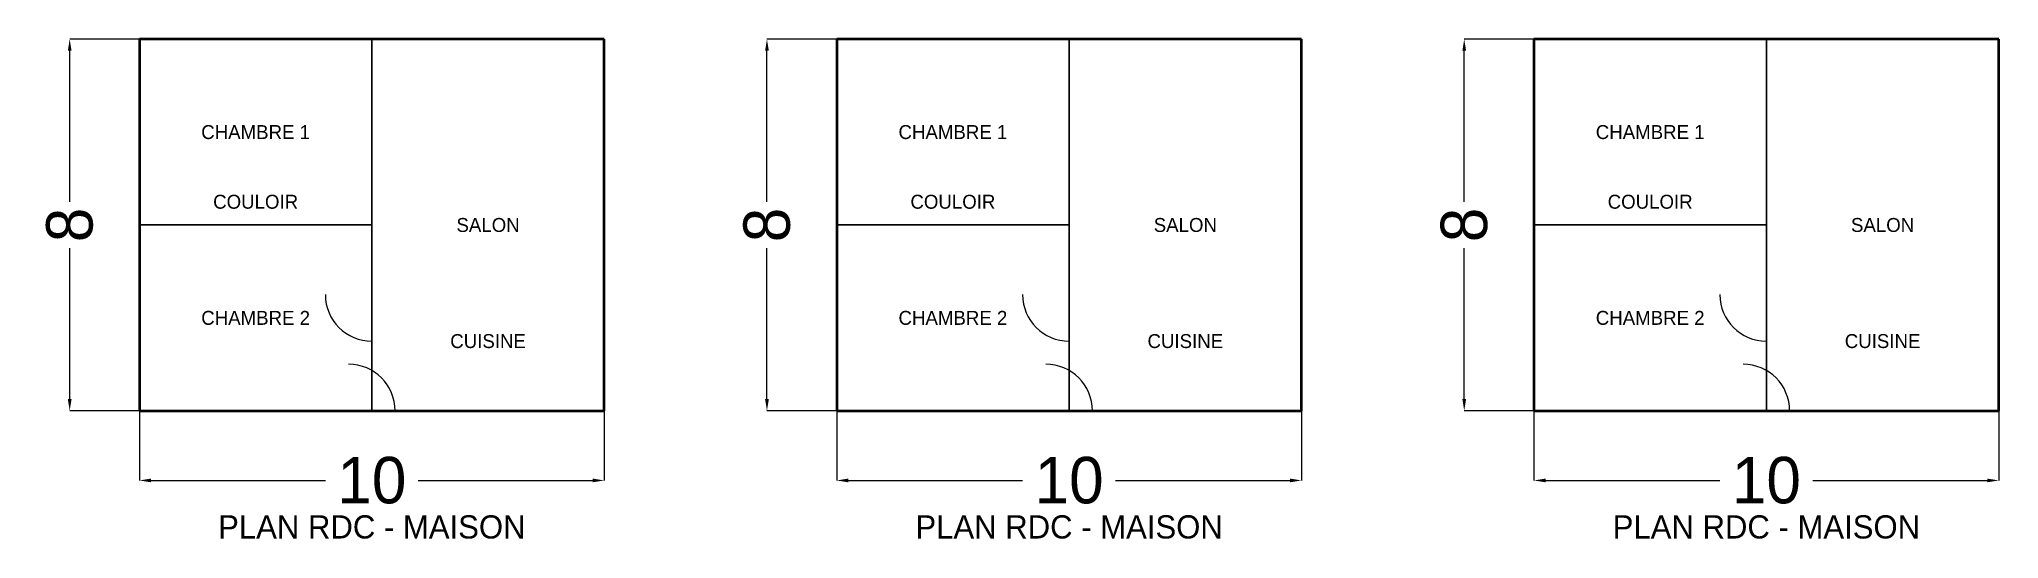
# Model space of a CAD drawing. Header units: metres. Extents: x -2.2 to 40, y -2.8 to 8.
import ezdxf
from ezdxf.enums import TextEntityAlignment as Align

# ---------------------------------------------------------------- set-up
doc = ezdxf.new("R2010")
doc.units = ezdxf.units.M
for name, color, linetype in [('COTES', 3, 'Continuous'), ('FENETRES', 4, 'Continuous'), ('MURS', 7, 'Continuous'), ('PORTES', 1, 'Continuous'), ('TEXTES', 2, 'Continuous')]:
    doc.layers.add(name, color=color, linetype=linetype)
doc.dimstyles.get("Standard").update_dxf_attribs({"dimtxt": 2.5, "dimasz": 2.5, "dimexe": 1.25, "dimexo": 0.625, "dimtad": 1, "dimcen": 2.5, "dimazin": 3, "dimtfac": 1, "dimtmove": 0, "dimatfit": 3})

# ---------------------------------------------------------------- blocks, each defined once
blk = doc.blocks.new('_CLOSEDFILLED')
at = {"color": 0, "linetype": 'BYBLOCK'}
blk.add_solid([(-1, 0.16), (0, 0), (-1, -0.16)], dxfattribs=at)
blk = doc.blocks.new('*D1')
for p, q in [((0, 0), (0, -1.5)), ((10, 0), (10, -1.5)), ((0.25, -1.5), (4, -1.5)), ((6, -1.5), (9.75, -1.5))]:
    blk.add_line(p, q)
at = {"layer": 'Defpoints'}
for p in [(0, 0), (10, 0), (0, -1.5)]:
    blk.add_point(p, dxfattribs=at)
at = {"layer": 'COTES', "xscale": 0.25, "yscale": 0.25, "rotation": 180}
blk.add_blockref('_CLOSEDFILLED', (0, -1.5), dxfattribs=at)
at = {"layer": 'COTES', "xscale": 0.25, "yscale": 0.25}
blk.add_blockref('_CLOSEDFILLED', (10, -1.5), dxfattribs=at)
at = {"layer": 'COTES', "insert": (5, -1.5), "char_height": 1, "attachment_point": 5}
blk.add_mtext('10', dxfattribs=at)
blk = doc.blocks.new('*D2')
for p, q in [((0, 8), (-1.5, 8)), ((-1.5, 4.5), (-1.5, 7.75)), ((-1.5, 0.25), (-1.5, 3.5)), ((0, 0), (-1.5, 0))]:
    blk.add_line(p, q)
at = {"layer": 'Defpoints'}
for p in [(0, 8), (-1.5, 0), (0, 0)]:
    blk.add_point(p, dxfattribs=at)
at = {"layer": 'COTES', "xscale": 0.25, "yscale": 0.25}
for p, rotation in [((-1.5, 8), 90), ((-1.5, 0), 270)]:
    blk.add_blockref('_CLOSEDFILLED', p, dxfattribs=dict(at, rotation=rotation))
at = {"layer": 'COTES', "insert": (-1.5, 4), "char_height": 1, "attachment_point": 5, "rotation": 90}
blk.add_mtext('8', dxfattribs=at)
blk = doc.blocks.new('*D3')
for p, q in [((15, 0), (15, -1.5)), ((25, 0), (25, -1.5)), ((15.25, -1.5), (19, -1.5)), ((21, -1.5), (24.75, -1.5))]:
    blk.add_line(p, q)
at = {"layer": 'Defpoints'}
for p in [(15, 0), (25, 0), (15, -1.5)]:
    blk.add_point(p, dxfattribs=at)
at = {"layer": 'COTES', "xscale": 0.25, "yscale": 0.25, "rotation": 180}
blk.add_blockref('_CLOSEDFILLED', (15, -1.5), dxfattribs=at)
at = {"layer": 'COTES', "xscale": 0.25, "yscale": 0.25}
blk.add_blockref('_CLOSEDFILLED', (25, -1.5), dxfattribs=at)
at = {"layer": 'COTES', "insert": (20, -1.5), "char_height": 1, "attachment_point": 5}
blk.add_mtext('10', dxfattribs=at)
blk = doc.blocks.new('*D4')
for p, q in [((15, 8), (13.5, 8)), ((13.5, 4.5), (13.5, 7.75)), ((13.5, 0.25), (13.5, 3.5)), ((15, 0), (13.5, 0))]:
    blk.add_line(p, q)
at = {"layer": 'Defpoints'}
for p in [(15, 8), (13.5, 0), (15, 0)]:
    blk.add_point(p, dxfattribs=at)
at = {"layer": 'COTES', "xscale": 0.25, "yscale": 0.25}
for p, rotation in [((13.5, 8), 90), ((13.5, 0), -90.00000000000001)]:
    blk.add_blockref('_CLOSEDFILLED', p, dxfattribs=dict(at, rotation=rotation))
at = {"layer": 'COTES', "insert": (13.5, 4), "char_height": 1, "attachment_point": 5, "rotation": 90}
blk.add_mtext('8', dxfattribs=at)
blk = doc.blocks.new('*D5')
for p, q in [((30, 0), (30, -1.5)), ((40, 0), (40, -1.5)), ((30.25, -1.5), (34, -1.5)), ((36, -1.5), (39.75, -1.5))]:
    blk.add_line(p, q)
at = {"layer": 'Defpoints'}
for p in [(30, 0), (40, 0), (30, -1.5)]:
    blk.add_point(p, dxfattribs=at)
at = {"layer": 'COTES', "xscale": 0.25, "yscale": 0.25, "rotation": 180}
blk.add_blockref('_CLOSEDFILLED', (30, -1.5), dxfattribs=at)
at = {"layer": 'COTES', "xscale": 0.25, "yscale": 0.25}
blk.add_blockref('_CLOSEDFILLED', (40, -1.5), dxfattribs=at)
at = {"layer": 'COTES', "insert": (35, -1.5), "char_height": 1, "attachment_point": 5}
blk.add_mtext('10', dxfattribs=at)
blk = doc.blocks.new('*D6')
for p, q in [((30, 8), (28.5, 8)), ((28.5, 4.5), (28.5, 7.75)), ((28.5, 0.25), (28.5, 3.5)), ((30, 0), (28.5, 0))]:
    blk.add_line(p, q)
at = {"layer": 'Defpoints'}
for p in [(30, 8), (28.5, 0), (30, 0)]:
    blk.add_point(p, dxfattribs=at)
at = {"layer": 'COTES', "xscale": 0.25, "yscale": 0.25}
for p, rotation in [((28.5, 8), 90), ((28.5, 0), -90.00000000000001)]:
    blk.add_blockref('_CLOSEDFILLED', p, dxfattribs=dict(at, rotation=rotation))
at = {"layer": 'COTES', "insert": (28.5, 4), "char_height": 1, "attachment_point": 5, "rotation": 90}
blk.add_mtext('8', dxfattribs=at)

msp = doc.modelspace()

# ---------------------------------------------------------------- linework, layer by layer
at = {"layer": 'FENETRES', "lineweight": 25}
for p, q in [((1, 8), (3, 8)), ((6, 8), (9, 8)), ((16, 8), (18, 8)), ((21, 8), (24, 8)), ((31, 8), (33, 8)), ((36, 8), (39, 8)), ((10, 2), (10, 5)), ((25, 2), (25, 5)), ((40, 2), (40, 5))]:
    msp.add_line(p, q, dxfattribs=at)
at = {"layer": 'MURS', "lineweight": 50}
for p, q in [((10, 8), (0, 8)), ((0, 8), (0, 0)), ((10, 0), (10, 8)), ((25, 8), (15, 8)), ((15, 8), (15, 0)), ((25, 0), (25, 8)), ((40, 8), (30, 8)), ((30, 8), (30, 0)), ((40, 0), (40, 8)), ((0, 0), (10, 0)), ((15, 0), (25, 0)), ((30, 0), (40, 0))]:
    msp.add_line(p, q, dxfattribs=at)
at = {"layer": 'MURS', "lineweight": 30}
for p, q in [((5, 0), (5, 8)), ((20, 0), (20, 8)), ((35, 0), (35, 8)), ((0, 4), (5, 4)), ((15, 4), (20, 4)), ((30, 4), (35, 4))]:
    msp.add_line(p, q, dxfattribs=at)
at = {"layer": 'PORTES'}
for p, q in [((5, 1.5), (5, 2.5)), ((20, 1.5), (20, 2.5)), ((35, 1.5), (35, 2.5)), ((4.5, 0), (5.5, 0)), ((19.5, 0), (20.5, 0)), ((34.5, 0), (35.5, 0))]:
    msp.add_line(p, q, dxfattribs=at)
for centre, start, end in [((5, 2.5), 180, 270), ((20, 2.5), 180, 270), ((35, 2.5), 180, 270), ((4.5, 0), 0, 90), ((19.5, 0), 0, 90), ((34.5, 0), 0, 90)]:
    msp.add_arc(centre, 1, start, end, dxfattribs=at)

# ---------------------------------------------------------------- texts
at = {"layer": 'TEXTES', "color": 2}
for s, p in [('CHAMBRE 1', (2.5, 6)), ('CHAMBRE 1', (17.5, 6)), ('CHAMBRE 1', (32.5, 6)), ('COULOIR', (2.5, 4.5)), ('COULOIR', (17.5, 4.5)), ('COULOIR', (32.5, 4.5)), ('SALON', (7.5, 4)), ('SALON', (22.5, 4)), ('SALON', (37.5, 4)), ('CHAMBRE 2', (2.5, 2)), ('CHAMBRE 2', (17.5, 2)), ('CHAMBRE 2', (32.5, 2)), ('CUISINE', (7.5, 1.5)), ('CUISINE', (22.5, 1.5)), ('CUISINE', (37.5, 1.5))]:
    msp.add_text(s, height=0.3, dxfattribs=at).set_placement(p, align=Align.MIDDLE_CENTER)
at = {"layer": 'TEXTES'}
for p in [(5, -2.5), (20, -2.5), (35, -2.5)]:
    msp.add_text('PLAN RDC - MAISON', height=0.5, dxfattribs=at).set_placement(p, align=Align.MIDDLE_CENTER)

# ---------------------------------------------------------------- dimensions: what is measured, and where the dimension line sits
at = {"layer": 'COTES'}
for base, p1, p2, picture, middle in [((-1.5, 0), (0, 0), (0, 8), '*D2', (-1.5, 4)), ((13.5, 0), (15, 0), (15, 8), '*D4', (13.5, 4)), ((28.5, 0), (30, 0), (30, 8), '*D6', (28.5, 4))]:
    dim = msp.add_linear_dim(base=base, p1=p1, p2=p2, angle=90, dimstyle='Standard', dxfattribs=at)
    dim.commit()
    dim.dimension.update_dxf_attribs({"geometry": picture, "text_midpoint": middle})
for base, p1, p2, picture, middle in [((0, -1.5), (0, 0), (10, 0), '*D1', (5, -1.5)), ((15, -1.5), (15, 0), (25, 0), '*D3', (20, -1.5)), ((30, -1.5), (30, 0), (40, 0), '*D5', (35, -1.5))]:
    dim = msp.add_linear_dim(base=base, p1=p1, p2=p2, dimstyle='Standard', dxfattribs=at)
    dim.commit()
    dim.dimension.update_dxf_attribs({"geometry": picture, "text_midpoint": middle})

doc.saveas('drawing.dxf')
